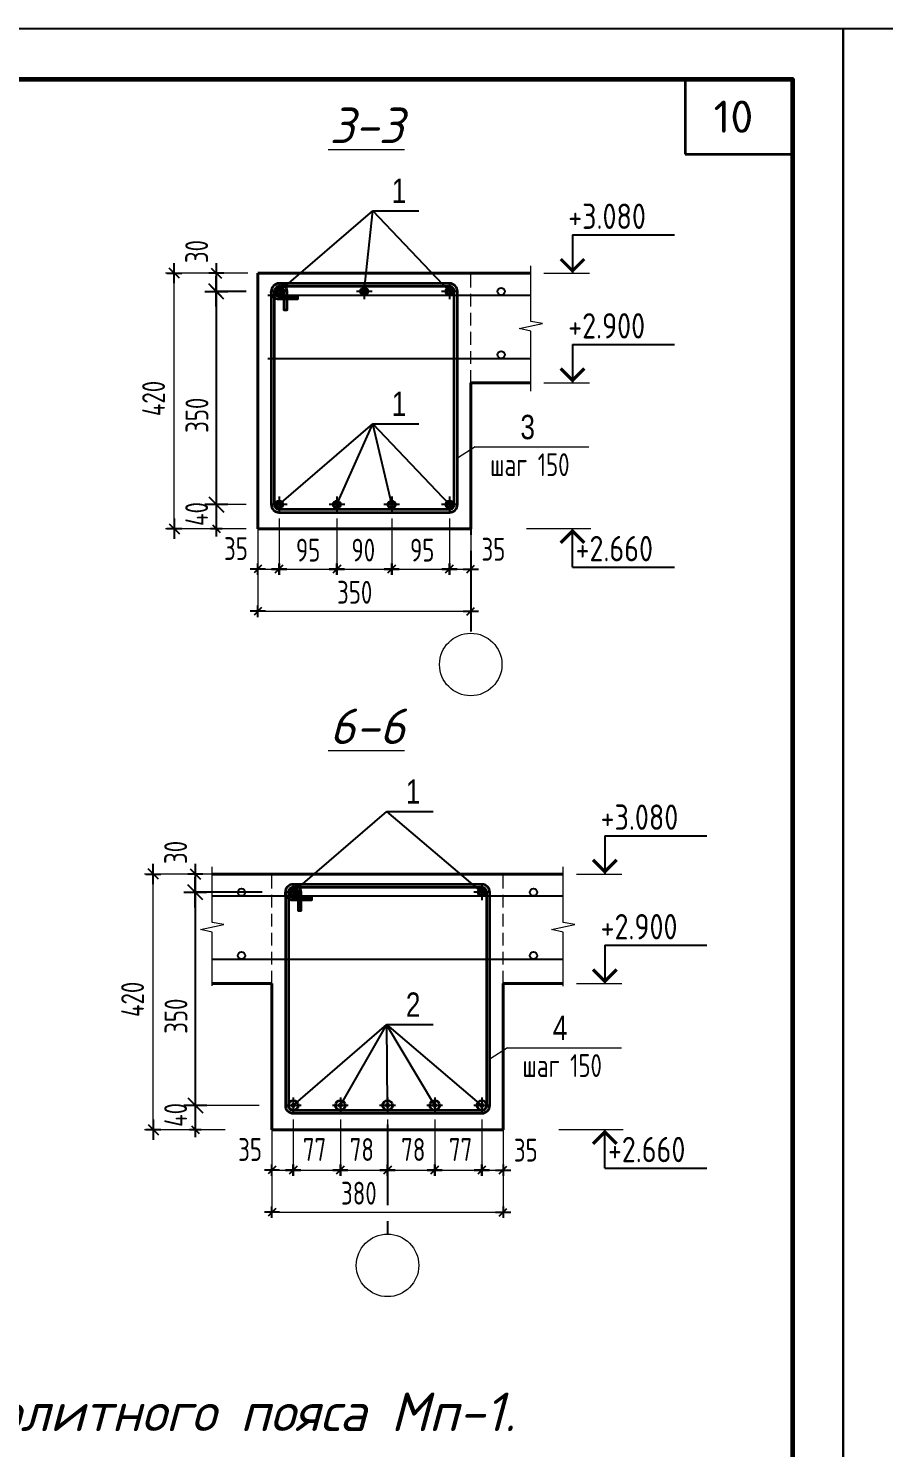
# Model space of a CAD drawing. Extents: x -12289450 to -10763036, y -7834513 to -6150123.
# Drawn here: x -10939072 to -10930636, y -7818804 to -7804813 of the extents above; entities that cross this region are included whole.
import ezdxf

# ---------------------------------------------------------------- set-up
doc = ezdxf.new("R2010")
doc.units = 0
doc.header["$LTSCALE"] = 25
for name, pattern in [('ACAD_ISO04W100', [30, 24, -3, 0, -3]), ('CENTER', [50.8, 31.75, -6.35, 6.35, -6.35]), ('DASHED', [0.75, 0.5, -0.25])]:
    doc.linetypes.add(name, pattern=pattern)
for name, color, linetype in [('004-ВСПЛИНИИ', 15, 'Continuous'), ('014-ОСИ', 251, 'CENTER'), ('Annotation - Text', 7, 'Continuous'), ('ArchiCAD', 7, 'Continuous'), ('osnovnie', 7, 'Continuous'), ('Новое', 51, 'Continuous'), ('ОСЬ', 210, 'ACAD_ISO04W100'), ('Размер', 6, 'Continuous')]:
    doc.layers.add(name, color=color, linetype=linetype)
doc.layers.add('СТЕНЫ', color=5, linetype='Continuous', lineweight=40)
doc.layers.add('Текст AMS', color=7, linetype='Continuous', lineweight=9)
doc.styles.add('gismo', font='isocpeui.ttf')
doc.styles.add('GOST 2.304', font='cs_gost2304.shx')
doc.styles.add('RUSS', font='russ', dxfattribs={"width": 0.8})
doc.styles.get("Standard").update_dxf_attribs({"font": 'arial.ttf'})
doc.styles.add('STYLE1', font='simplex.shx', dxfattribs={"width": 0.7, "height": 300})
doc.dimstyles.new('100', dxfattribs={"dimtxt": 250, "dimasz": 80, "dimexe": 0, "dimexo": 0, "dimgap": 30, "dimtad": 1, "dimdec": 0, "dimzin": 9, "dimtxsty": 'Standard', "dimblk": 'ARCHTICK', "dimcen": 80, "dimdle": 50, "dimadec": 0, "dimazin": 0, "dimtfac": 1, "dimtdec": 0, "dimtix": 1, "dimtmove": 0, "dimatfit": 1, "dimldrblk": 'DOTSMALL', "dimfxl": 0, "dimarcsym": 0})

# ---------------------------------------------------------------- blocks, each defined once
blk = doc.blocks.new('A8MITTA', base_point=(3180, 3140))
for p, q in [((3180, 3155), (3180, 3125)), ((3160, 3140), (3200, 3140)), ((3170, 3130), (3190, 3150))]:
    blk.add_line(p, q)
blk = doc.blocks.new('_ArchTick')
at = {"color": 0, "linetype": 'ByBlock', "const_width": 0.15}
blk.add_lwpolyline([(-0.5, -0.5), (0.5, 0.5)], dxfattribs=at)
blk = doc.blocks.new('_DotSmall')
at = {"color": 0, "linetype": 'ByBlock', "const_width": 0.5}
blk.add_lwpolyline([(-0.0625, 0, 1), (0.0625, 0, 1)], format="xyb", close=True, dxfattribs=at)

msp = doc.modelspace()

# ---------------------------------------------------------------- linework, layer by layer
at = {"linetype": 'Continuous', "lineweight": 25, "ltscale": 20}
for p, q in [((-10933704.7, -7806848.1), (-10932698.4, -7806848.1)), ((-10933704.7, -7806848.1), (-10933704.7, -7807226.2)), ((-10933704.7, -7806938.9), (-10933704.7, -7807226.2)), ((-10933704.7, -7806956.8), (-10933704.7, -7807226.2)), ((-10933704.7, -7806956.8), (-10933704.7, -7807226.2)), ((-10933704.7, -7807928.1), (-10932698.4, -7807928.1)), ((-10933704.7, -7807928.1), (-10933704.7, -7808306.2)), ((-10933704.7, -7808018.9), (-10933704.7, -7808306.2)), ((-10933704.7, -7808036.8), (-10933704.7, -7808306.2)), ((-10933704.7, -7808036.8), (-10933704.7, -7808306.2)), ((-10933704.7, -7810015.5), (-10933704.7, -7809746.2)), ((-10933704.7, -7810015.5), (-10933704.7, -7809746.2)), ((-10933704.7, -7810033.5), (-10933704.7, -7809746.2)), ((-10933704.7, -7810124.3), (-10933704.7, -7809746.2)), ((-10933704.7, -7810124.3), (-10932698.4, -7810124.3)), ((-10933385.5, -7812771.5), (-10932379.2, -7812771.5)), ((-10933385.5, -7812771.5), (-10933385.5, -7813149.6)), ((-10933385.5, -7812862.3), (-10933385.5, -7813149.6)), ((-10933385.5, -7812880.3), (-10933385.5, -7813149.6)), ((-10933385.5, -7812880.3), (-10933385.5, -7813149.6)), ((-10933385.5, -7813851.5), (-10932379.2, -7813851.5)), ((-10933385.5, -7813851.5), (-10933385.5, -7814229.6)), ((-10933385.5, -7813942.3), (-10933385.5, -7814229.6)), ((-10933385.5, -7813960.3), (-10933385.5, -7814229.6)), ((-10933385.5, -7813960.3), (-10933385.5, -7814229.6)), ((-10933385.5, -7815938.9), (-10933385.5, -7815669.6)), ((-10933385.5, -7815938.9), (-10933385.5, -7815669.6)), ((-10933385.5, -7815956.9), (-10933385.5, -7815669.6)), ((-10933385.5, -7816047.7), (-10933385.5, -7815669.6)), ((-10933385.5, -7816047.7), (-10932379.2, -7816047.7))]:
    msp.add_line(p, q, dxfattribs=at)
at = {"color": 0, "lineweight": 15}
for p, q in [((-10934664.1, -7808937.6), (-10934840.2, -7809049.6)), ((-10934664.1, -7808937.6), (-10933541.9, -7808937.6)), ((-10934344.9, -7814861.1), (-10934521, -7814973)), ((-10934344.9, -7814861.1), (-10933222.6, -7814861.1))]:
    msp.add_line(p, q, dxfattribs=at)
at = {"linetype": 'Continuous', "lineweight": 60, "ltscale": 75}
msp.add_lwpolyline([(-10971035.6, -7805313.4), (-10931535.7, -7805313.4), (-10931535.7, -7834013.3), (-10971035.6, -7834013.3)], close=True, dxfattribs=at)
at = {"linetype": 'Continuous', "lineweight": 25, "ltscale": 20}
for points, const_width in [([(-10933821.4, -7807086.9), (-10933704.7, -7807203.5), (-10933588, -7807086.9)], 32), ([(-10933821.4, -7807086.9), (-10933704.7, -7807203.5), (-10933588, -7807086.9)], 32), ([(-10933814.1, -7807095.6), (-10933704.7, -7807205), (-10933595.3, -7807095.6)], 30), ([(-10933814.1, -7807095.6), (-10933704.7, -7807205), (-10933595.3, -7807095.6)], 30), ([(-10933821.4, -7808166.9), (-10933704.7, -7808283.5), (-10933588, -7808166.9)], 32), ([(-10933821.4, -7808166.9), (-10933704.7, -7808283.5), (-10933588, -7808166.9)], 32), ([(-10933814.1, -7808175.6), (-10933704.7, -7808285), (-10933595.3, -7808175.6)], 30), ([(-10933814.1, -7808175.6), (-10933704.7, -7808285), (-10933595.3, -7808175.6)], 30), ([(-10933821.4, -7809885.5), (-10933704.7, -7809768.8), (-10933588, -7809885.5)], 32), ([(-10933821.4, -7809885.5), (-10933704.7, -7809768.8), (-10933588, -7809885.5)], 32), ([(-10933814.1, -7809876.8), (-10933704.7, -7809767.4), (-10933595.3, -7809876.8)], 30), ([(-10933814.1, -7809876.8), (-10933704.7, -7809767.4), (-10933595.3, -7809876.8)], 30), ([(-10933502.1, -7813010.3), (-10933385.5, -7813127), (-10933268.8, -7813010.3)], 32), ([(-10933502.1, -7813010.3), (-10933385.5, -7813127), (-10933268.8, -7813010.3)], 32), ([(-10933494.9, -7813019), (-10933385.5, -7813128.4), (-10933276.1, -7813019)], 30), ([(-10933494.9, -7813019), (-10933385.5, -7813128.4), (-10933276.1, -7813019)], 30), ([(-10933502.1, -7814090.3), (-10933385.5, -7814207), (-10933268.8, -7814090.3)], 32), ([(-10933502.1, -7814090.3), (-10933385.5, -7814207), (-10933268.8, -7814090.3)], 32), ([(-10933494.9, -7814099), (-10933385.5, -7814208.4), (-10933276.1, -7814099)], 30), ([(-10933494.9, -7814099), (-10933385.5, -7814208.4), (-10933276.1, -7814099)], 30), ([(-10933502.1, -7815808.9), (-10933385.5, -7815692.2), (-10933268.8, -7815808.9)], 32), ([(-10933502.1, -7815808.9), (-10933385.5, -7815692.2), (-10933268.8, -7815808.9)], 32), ([(-10933494.9, -7815800.2), (-10933385.5, -7815690.8), (-10933276.1, -7815800.2)], 30), ([(-10933494.9, -7815800.2), (-10933385.5, -7815690.8), (-10933276.1, -7815800.2)], 30)]:
    msp.add_lwpolyline(points, dxfattribs=dict(at, const_width=const_width))
at = {"layer": '004-ВСПЛИНИИ', "color": 0, "lineweight": 0}
for points in [[(-10934116.9, -7808389.3), (-10934116.9, -7807797.6), (-10934230.2, -7807773.4), (-10934000.6, -7807722.8), (-10934116.9, -7807703.6), (-10934116.9, -7807154.8)], [(-10937260.2, -7814251.9), (-10937260.2, -7813721.1), (-10937373.5, -7813696.8), (-10937143.9, -7813646.2), (-10937260.2, -7813627), (-10937260.2, -7813078.2)], [(-10933797.7, -7814255.4), (-10933797.7, -7813721.1), (-10933910.9, -7813696.8), (-10933681.4, -7813646.2), (-10933797.7, -7813627), (-10933797.7, -7813078.2)]]:
    msp.add_lwpolyline(points, dxfattribs=at)
at = {"layer": '014-ОСИ'}
for p, q in [((-10934708.2, -7808694.8), (-10934708.2, -7810776)), ((-10935529, -7815619.4), (-10935529, -7816699.4))]:
    msp.add_line(p, q, dxfattribs=at)
at = {"layer": 'Annotation - Text', "color": 0, "lineweight": 20}
for centre in [(-10934708.2, -7811084), (-10935529, -7817007.4)]:
    msp.add_circle(centre, 308, dxfattribs=at)
at = {"layer": 'ArchiCAD', "color": 7, "linetype": 'Continuous', "lineweight": 35, "extrusion": (1, 0, 0), "elevation": -10932593.8}
msp.add_lwpolyline([(-7805313.4, 0), (-7806054.1, 0)], dxfattribs=at)
at = {"layer": 'ArchiCAD', "color": 7, "linetype": 'Continuous', "lineweight": 35, "extrusion": (0, 1, 0), "elevation": -7806054.1}
msp.add_lwpolyline([(10932593.8, 0), (10931535.7, 0)], dxfattribs=at)
at = {"layer": 'osnovnie', "color": 0, "lineweight": 35, "ltscale": 100}
for points in [[(-10936676.2, -7807406.2), (-10936676.2, -7809506.2, 0.4142136), (-10936598.2, -7809584.2), (-10934918.2, -7809584.2, 0.4142136), (-10934840.2, -7809506.2), (-10934840.2, -7807406.2, 0.4142136), (-10934918.2, -7807328.2), (-10936598.2, -7807328.2, 0.4142136)], [(-10936646.2, -7807406.2), (-10936646.2, -7809506.2, 0.4142136), (-10936598.2, -7809554.2), (-10934918.2, -7809554.2, 0.4142136), (-10934870.2, -7809506.2), (-10934870.2, -7807406.2, 0.4142136), (-10934918.2, -7807358.2), (-10936598.2, -7807358.2, 0.4142136)], [(-10936537, -7813329.6), (-10936537, -7815429.6, 0.4142136), (-10936459, -7815507.6), (-10934599, -7815507.6, 0.4142136), (-10934521, -7815429.6), (-10934521, -7813329.6, 0.4142136), (-10934599, -7813251.6), (-10936459, -7813251.6, 0.4142136)], [(-10936507, -7813329.6), (-10936507, -7815429.6, 0.4142136), (-10936459, -7815477.6), (-10934599, -7815477.6, 0.4142136), (-10934551, -7815429.6), (-10934551, -7813329.6, 0.4142136), (-10934599, -7813281.6), (-10936459, -7813281.6, 0.4142136)]]:
    msp.add_lwpolyline(points, format="xyb", close=True, dxfattribs=at)
for points in [[(-10936598.2, -7807358.2, -0.4142136), (-10936550.2, -7807406.2), (-10936550.2, -7807586.2), (-10936520.2, -7807586.2), (-10936520.2, -7807406.2, 0.4142086), (-10936598.2, -7807328.2, 0.0000085)], [(-10936646.2, -7807406.2, 0.4142136), (-10936598.2, -7807454.2), (-10936418.2, -7807454.2), (-10936418.2, -7807484.2), (-10936598.2, -7807484.2, -0.4142086), (-10936676.2, -7807406.2, -0.0000085)], [(-10936459, -7813281.6, -0.4142136), (-10936411, -7813329.6), (-10936411, -7813509.6), (-10936381, -7813509.6), (-10936381, -7813329.6, 0.4142086), (-10936459, -7813251.6, 0.0000085)], [(-10936507, -7813329.6, 0.4142136), (-10936459, -7813377.6), (-10936279, -7813377.6), (-10936279, -7813407.6), (-10936459, -7813407.6, -0.4142086), (-10936537, -7813329.6, -0.0000085)]]:
    msp.add_lwpolyline(points, format="xyb", dxfattribs=at)
at = {"layer": 'osnovnie', "color": 0, "lineweight": 25, "ltscale": 100}
for points in [[(-10936708.2, -7807442.2), (-10934116.9, -7807442.2)], [(-10936708.2, -7808066.2), (-10934116.9, -7808066.2)], [(-10937260.2, -7813365.6), (-10933797.7, -7813365.6)], [(-10937260.2, -7813989.6), (-10933797.7, -7813989.6)]]:
    msp.add_lwpolyline(points, dxfattribs=at)
at = {"layer": 'osnovnie', "color": 0, "lineweight": 35, "ltscale": 100}
for centre, radius in [((-10936598.2, -7807406.2), 36), ((-10935758.2, -7807406.2), 36), ((-10934918.2, -7807406.2), 36), ((-10936598.2, -7809506.2), 36), ((-10936028.2, -7809506.2), 36), ((-10935488.2, -7809506.2), 36), ((-10934918.2, -7809506.2), 36), ((-10936459, -7813329.6), 36), ((-10936459, -7813329.6), 36), ((-10934599, -7813329.6), 36), ((-10936459, -7815429.6), 48), ((-10935994, -7815429.6), 48), ((-10935529, -7815429.6), 48), ((-10935064, -7815429.6), 48), ((-10934599, -7815429.6), 48)]:
    msp.add_circle(centre, radius, dxfattribs=at)
at = {"layer": 'osnovnie', "color": 0, "lineweight": 25, "ltscale": 100}
for centre in [(-10934408.2, -7807406.2), (-10934408.2, -7808030.2), (-10936969, -7813329.6), (-10934089, -7813329.6), (-10936969, -7813953.6), (-10934089, -7813953.6)]:
    msp.add_circle(centre, 36, dxfattribs=at)
at = {"layer": 'Новое', "color": 7, "linetype": 'Continuous'}
for points in [[(-10973035.5, -7804813.4), (-10931035.7, -7804813.4), (-10931035.7, -7834513.3), (-10973035.5, -7834513.3)], [(-10973035.5, -7804813.4), (-10931035.7, -7804813.4), (-10931035.7, -7834513.3), (-10973035.5, -7834513.3)], [(-10931035.7, -7804813.4), (-10889035.9, -7804813.4), (-10889035.9, -7834513.3), (-10931035.7, -7834513.3)], [(-10931035.7, -7804813.4), (-10889035.9, -7804813.4), (-10889035.9, -7834513.3), (-10931035.7, -7834513.3)]]:
    msp.add_lwpolyline(points, close=True, dxfattribs=at)
at = {"layer": 'ОСЬ', "ltscale": 100}
for p, q in [((-10936598.2, -7807328.2), (-10936598.2, -7807484.2)), ((-10935758.2, -7807328.2), (-10935758.2, -7807484.2)), ((-10934918.2, -7807328.2), (-10934918.2, -7807484.2)), ((-10936520.2, -7807406.2), (-10936676.2, -7807406.2)), ((-10935680.2, -7807406.2), (-10935836.2, -7807406.2)), ((-10934840.2, -7807406.2), (-10934996.2, -7807406.2)), ((-10936598.2, -7809428.2), (-10936598.2, -7809584.2)), ((-10936028.2, -7809428.2), (-10936028.2, -7809584.2)), ((-10935488.2, -7809428.2), (-10935488.2, -7809584.2)), ((-10934918.2, -7809428.2), (-10934918.2, -7809584.2)), ((-10936520.2, -7809506.2), (-10936676.2, -7809506.2)), ((-10935950.2, -7809506.2), (-10936106.2, -7809506.2)), ((-10935410.2, -7809506.2), (-10935566.2, -7809506.2)), ((-10934840.2, -7809506.2), (-10934996.2, -7809506.2)), ((-10936459, -7813251.6), (-10936459, -7813407.6)), ((-10934599, -7813251.6), (-10934599, -7813407.6)), ((-10936381, -7813329.6), (-10936537, -7813329.6)), ((-10934521, -7813329.6), (-10934677, -7813329.6)), ((-10936459, -7815351.6), (-10936459, -7815507.6)), ((-10935994, -7815351.6), (-10935994, -7815507.6)), ((-10935529, -7815351.6), (-10935529, -7815507.6)), ((-10935064, -7815351.6), (-10935064, -7815507.6)), ((-10934599, -7815351.6), (-10934599, -7815507.6)), ((-10936381, -7815429.6), (-10936537, -7815429.6)), ((-10935916, -7815429.6), (-10936072, -7815429.6)), ((-10935451, -7815429.6), (-10935607, -7815429.6)), ((-10934986, -7815429.6), (-10935142, -7815429.6)), ((-10934521, -7815429.6), (-10934677, -7815429.6))]:
    msp.add_line(p, q, dxfattribs=at)
at = {"layer": 'Размер', "lineweight": 15, "ltscale": 100}
for p, q in [((-10936906.2, -7807226.2), (-10937717.9, -7807226.2)), ((-10937632.3, -7809746.2), (-10937632.3, -7807226.2)), ((-10936906.2, -7807226.2), (-10937217.8, -7807226.2)), ((-10936923, -7807406.2), (-10937217.8, -7807406.2)), ((-10937217.8, -7807831.2), (-10937217.8, -7807836.2)), ((-10936923, -7809506.2), (-10937217.8, -7809506.2)), ((-10936923, -7809746.2), (-10937717.9, -7809746.2)), ((-10936808.2, -7809645.1), (-10936808.2, -7810143.9)), ((-10936808.2, -7809645.1), (-10936808.2, -7810559.7)), ((-10936598.2, -7809645.1), (-10936598.2, -7810143.9)), ((-10936598.2, -7809645.1), (-10936598.2, -7810143.9)), ((-10936028.2, -7809645.1), (-10936028.2, -7810143.9)), ((-10936028.2, -7809645.1), (-10936028.2, -7810143.9)), ((-10935488.2, -7809645.1), (-10935488.2, -7810143.9)), ((-10935488.2, -7809645.1), (-10935488.2, -7810143.9)), ((-10934918.2, -7809645.1), (-10934918.2, -7810143.9)), ((-10934918.2, -7809645.1), (-10934918.2, -7810143.9)), ((-10934918.2, -7809645.1), (-10934918.2, -7810143.9)), ((-10934918.2, -7809645.1), (-10934918.2, -7810143.9)), ((-10934918.2, -7809645.1), (-10934918.2, -7810143.9)), ((-10934918.2, -7809645.1), (-10934918.2, -7810143.9)), ((-10934708.2, -7809645.1), (-10934708.2, -7810559.7)), ((-10936804.5, -7810143.9), (-10936602, -7810143.9)), ((-10936673.2, -7810143.9), (-10934671.4, -7810143.9)), ((-10936804.5, -7810559.7), (-10934679.8, -7810559.7)), ((-10937113.3, -7813149.6), (-10937925, -7813149.6)), ((-10937839.3, -7815669.6), (-10937839.3, -7813149.6)), ((-10936767, -7813149.6), (-10937078.5, -7813149.6)), ((-10937130, -7813329.6), (-10937424.8, -7813329.6)), ((-10936793.8, -7815429.6), (-10937424.8, -7815429.6)), ((-10936669, -7815568.5), (-10936669, -7816067.4)), ((-10936669, -7815568.5), (-10936669, -7816483.2)), ((-10936459, -7815568.5), (-10936459, -7816067.4)), ((-10936459, -7815568.5), (-10936459, -7816067.4)), ((-10935994, -7815568.5), (-10935994, -7816067.4)), ((-10935994, -7815568.5), (-10935994, -7816067.4)), ((-10935529, -7815568.5), (-10935529, -7816067.4)), ((-10935529, -7815568.5), (-10935529, -7816067.4)), ((-10935064, -7815568.5), (-10935064, -7816067.4)), ((-10935064, -7815568.5), (-10935064, -7816067.4)), ((-10934599, -7815568.5), (-10934599, -7816067.4)), ((-10934599, -7815568.5), (-10934599, -7816067.4)), ((-10934599, -7815568.5), (-10934599, -7816067.4)), ((-10934599, -7815568.5), (-10934599, -7816067.4)), ((-10934599, -7815568.5), (-10934599, -7816067.4)), ((-10934599, -7815568.5), (-10934599, -7816067.4)), ((-10934389, -7815568.5), (-10934389, -7816483.2)), ((-10937130, -7815669.6), (-10937925, -7815669.6)), ((-10936665.2, -7816067.4), (-10936462.7, -7816067.4)), ((-10936534, -7816067.4), (-10934389, -7816067.4)), ((-10936665.2, -7816483.2), (-10934389, -7816483.2))]:
    msp.add_line(p, q, dxfattribs=at)
at = {"layer": 'Размер'}
for p, q in [((-10937217.8, -7807226.2), (-10937217.8, -7809746.2)), ((-10936923, -7807406.2), (-10937217.8, -7807406.2)), ((-10937424.8, -7813149.6), (-10937424.8, -7815669.6)), ((-10936767, -7813329.6), (-10937424.8, -7813329.6))]:
    msp.add_line(p, q, dxfattribs=at)
at = {"layer": 'СТЕНЫ', "ltscale": 3}
for p, q in [((-10936808.2, -7807226.2), (-10936808.2, -7809746.2)), ((-10934708.2, -7807226.2), (-10936808.2, -7807226.2)), ((-10934708.2, -7809746.2), (-10934708.2, -7808306.2)), ((-10936808.2, -7809746.2), (-10934708.2, -7809746.2)), ((-10934389, -7813149.6), (-10936669, -7813149.6)), ((-10936669, -7814229.6), (-10936669, -7815669.6)), ((-10934389, -7815669.6), (-10934389, -7814229.6)), ((-10936669, -7815669.6), (-10934389, -7815669.6))]:
    msp.add_line(p, q, dxfattribs=at)
at = {"layer": 'СТЕНЫ', "color": 0, "lineweight": 5, "ltscale": 4}
for p, q in [((-10933985.9, -7807226.2), (-10933536.7, -7807226.2)), ((-10933985.9, -7808306.2), (-10933536.7, -7808306.2)), ((-10933523.5, -7809746.2), (-10934159, -7809746.2)), ((-10933666.7, -7813149.6), (-10933217.5, -7813149.6)), ((-10933666.7, -7814229.6), (-10933217.5, -7814229.6)), ((-10933204.3, -7815669.6), (-10933839.8, -7815669.6))]:
    msp.add_line(p, q, dxfattribs=at)
at = {"layer": 'СТЕНЫ', "ltscale": 3}
for points in [[(-10934708.2, -7807226.2), (-10934116.9, -7807226.2)], [(-10934708.2, -7808306.2), (-10934116.9, -7808306.2)], [(-10937260.2, -7813149.6), (-10936669, -7813149.6)], [(-10934389, -7813149.6), (-10933797.7, -7813149.6)], [(-10937260.2, -7814229.6), (-10936669, -7814229.6)], [(-10934389, -7814229.6), (-10933797.7, -7814229.6)]]:
    msp.add_lwpolyline(points, dxfattribs=at)
at = {"layer": 'СТЕНЫ', "linetype": 'DASHED', "lineweight": 9, "ltscale": 10}
for points in [[(-10934708.2, -7808306.2), (-10934708.2, -7807226.2)], [(-10936669, -7814229.6), (-10936669, -7813149.6)], [(-10934389, -7814229.6), (-10934389, -7813149.6)]]:
    msp.add_lwpolyline(points, dxfattribs=at)
at = {"layer": 'Текст AMS', "linetype": 'Continuous', "lineweight": 5, "ltscale": 75}
for points in [[(-10936115.2, -7806008.3), (-10935362.9, -7806008.3)], [(-10936115.2, -7811931.7), (-10935362.9, -7811931.7)]]:
    msp.add_lwpolyline(points, dxfattribs=at)

# ---------------------------------------------------------------- block references
at = {"layer": 'Размер', "lineweight": 15, "ltscale": 100}
for p, xscale, yscale, zscale, rotation in [((-10937632.3, -7807226.2), 5, 5, 5, 90), ((-10937217.8, -7807226.2), 5, 5, 5, 270), ((-10937217.8, -7807406.2), 5, 5, 5, 90), ((-10937632.3, -7809746.2), 5, 5, 5, 270), ((-10937217.8, -7809746.2), 3.75, 3.75, 3.75, 270), ((-10936808.2, -7810143.9), 3.75, 3.75, 3.75, 180), ((-10936598.2, -7810143.9), 3.75, 3.75, 3.75, 180), ((-10936028.2, -7810143.9), 3.75, 3.75, 3.75, 180), ((-10935488.2, -7810143.9), 3.75, 3.75, 3.75, 180), ((-10934918.2, -7810143.9), 3.75, 3.75, 3.75, 180), ((-10934918.2, -7810143.9), 3.75, 3.75, 3.75, 180), ((-10934918.2, -7810143.9), 3.75, 3.75, 3.75, 180), ((-10934918.2, -7810143.9), 3.75, 3.75, 3.75, 180), ((-10934918.2, -7810143.9), 3.75, 3.75, 3.75, 180), ((-10936808.2, -7810559.7), 3.75, 3.75, 3.75, 180), ((-10937839.3, -7813149.6), 5, 5, 5, 90), ((-10937424.8, -7813149.6), 5, 5, 5, 270), ((-10937424.8, -7813329.6), 5, 5, 5, 90), ((-10937839.3, -7815669.6), 5, 5, 5, 270), ((-10937424.8, -7815669.6), 3.75, 3.75, 3.75, 270), ((-10936669, -7816067.4), 3.75, 3.75, 3.75, 180), ((-10936459, -7816067.4), 3.75, 3.75, 3.75, 180), ((-10935994, -7816067.4), 3.75, 3.75, 3.75, 180), ((-10935529, -7816067.4), 3.75, 3.75, 3.75, 180), ((-10935064, -7816067.4), 3.75, 3.75, 3.75, 180), ((-10934599, -7816067.4), 3.75, 3.75, 3.75, 180), ((-10934599, -7816067.4), 3.75, 3.75, 3.75, 180), ((-10934599, -7816067.4), 3.75, 3.75, 3.75, 180), ((-10934599, -7816067.4), 3.75, 3.75, 3.75, 180), ((-10934599, -7816067.4), 3.75, 3.75, 3.75, 180), ((-10936669, -7816483.2), 3.75, 3.75, 3.75, 180)]:
    msp.add_blockref('A8MITTA', p, dxfattribs=dict(at, xscale=xscale, yscale=yscale, zscale=zscale, rotation=rotation))
at = {"layer": 'Размер', "xscale": 7.5, "yscale": 7.5, "zscale": 7.5}
for p, rotation in [((-10937217.8, -7807406.2), 90), ((-10937217.8, -7809506.2), 270), ((-10937424.8, -7813329.6), 90), ((-10937424.8, -7815429.6), 270)]:
    msp.add_blockref('A8MITTA', p, dxfattribs=dict(at, rotation=rotation))
at = {"layer": 'Размер', "lineweight": 15, "ltscale": 100, "xscale": 3.75, "yscale": 3.75, "zscale": 3.75}
for p in [(-10936598.2, -7810143.9), (-10936028.2, -7810143.9), (-10935488.2, -7810143.9), (-10934918.2, -7810143.9), (-10934708.2, -7810143.9), (-10934708.2, -7810559.7), (-10936459, -7816067.4), (-10935994, -7816067.4), (-10935529, -7816067.4), (-10935064, -7816067.4), (-10934599, -7816067.4), (-10934389, -7816067.4), (-10934389, -7816483.2)]:
    msp.add_blockref('A8MITTA', p, dxfattribs=at)

# ---------------------------------------------------------------- texts
at = {"linetype": 'Continuous', "lineweight": 25, "ltscale": 20, "style": 'GOST 2.304'}
for s, p in [('+3.080', (-10933746.7, -7806790.5)), ('+2.900', (-10933746.7, -7807870.5)), ('+2.660', (-10933674.3, -7810066.7)), ('+3.080', (-10933427.4, -7812713.9)), ('+2.900', (-10933427.4, -7813793.9)), ('+2.660', (-10933355.1, -7815990.1))]:
    msp.add_text(s, height=250, dxfattribs=at).set_placement(p)
at = {"insert": (-10932313.3, -7805525), "char_height": 317.419, "width": 604.607, "attachment_point": 1}
msp.add_mtext('{\\Fsimplex|c0;10}', dxfattribs=at)
at = {"color": 0, "lineweight": 30, "char_height": 240, "attachment_point": 1, "style": 'RUSS'}
for s, insert in [('1', (-10935486.9, -7806293.6)), ('1', (-10935486.9, -7808393.6)), ('3', (-10934218.2, -7808622.9)), ('1', (-10935347.6, -7812217)), ('2', (-10935347.6, -7814317)), ('4', (-10933898.9, -7814546.3))]:
    msp.add_mtext(s, dxfattribs=dict(at, insert=insert))
at = {"color": 0, "lineweight": 15, "char_height": 225, "attachment_point": 1, "style": 'STYLE1'}
for insert in [(-10934517.2, -7809001.7), (-10934198, -7814925.1)]:
    msp.add_mtext('шаг 150', dxfattribs=dict(at, insert=insert))
at = {"layer": 'Annotation - Text', "color": 0, "lineweight": 25, "style": 'gismo'}
for s, height, p in [('3-3', 350, (-10936101.1, -7805944.2)), ('6-6', 350, (-10936101.1, -7811867.7)), ('Спецификация к устройству монолитного пояса Мп-1.', 380, (-10947247.7, -7818640.5))]:
    msp.add_text(s, height=height, dxfattribs=at).set_placement(p)
at = {"layer": 'Размер', "char_height": 225, "attachment_point": 5, "rotation": 90, "style": 'STYLE1'}
for s, insert in [('\\A1;30', (-10937411.9, -7807013.2)), ('\\A1;420', (-10937836.7, -7808461.7)), ('\\A1;350', (-10937408.8, -7808627.2)), ('\\A1;30', (-10937619, -7812936.6)), ('\\A1;420', (-10938043.8, -7814385.1)), ('\\A1;350', (-10937615.8, -7814550.7))]:
    msp.add_mtext(s, dxfattribs=dict(at, insert=insert))
at = {"layer": 'Размер', "lineweight": 15, "ltscale": 100, "char_height": 225, "attachment_point": 5, "style": 'STYLE1'}
for s, insert, rotation in [('\\A1;40', (-10937411.8, -7809600.6), 90), ('\\A1;40', (-10937618.8, -7815524.1), 90), ('\\A1;78', (-10935275.2, -7815865.2), 0), ('\\A1;77', (-10934808.8, -7815865.2), 0)]:
    msp.add_mtext(s, dxfattribs=dict(at, insert=insert, rotation=rotation))
for s, insert in [('\\A1;35', (-10937023.9, -7809941.7)), ('\\A1;95', (-10936312.3, -7809956.4)), ('\\A1;90', (-10935768.2, -7809956.4)), ('\\A1;95', (-10935186.9, -7809956.4)), ('\\A1;35', (-10934484.4, -7809948.1)), ('\\A1;350', (-10935853, -7810372.2)), ('\\A1;35', (-10936884.7, -7815865.2)), ('\\A1;77', (-10936249.1, -7815865.2)), ('\\A1;78', (-10935782.7, -7815865.2)), ('\\A1;35', (-10934165.2, -7815871.5)), ('\\A1;380', (-10935811.8, -7816295.7))]:
    msp.add_mtext(s, dxfattribs=dict(at, insert=insert))

# ---------------------------------------------------------------- leaders
at = {"color": 0, "lineweight": 15}
for points in [[(-10936598.2, -7807406.2), (-10935673.8, -7806610.6)], [(-10935758.2, -7807406.2), (-10935673.8, -7806610.6), (-10935219.7, -7806610.6)], [(-10934918.2, -7807406.2), (-10935673.8, -7806610.6), (-10935219.7, -7806610.6)], [(-10936598.2, -7809506.2), (-10935673.8, -7808710.6)], [(-10936028.2, -7809506.2), (-10935673.8, -7808710.6), (-10935219.7, -7808710.6)], [(-10934918.2, -7809506.2), (-10935673.8, -7808710.6), (-10935219.7, -7808710.6)], [(-10935488.2, -7809506.2), (-10935673.8, -7808710.6), (-10935219.7, -7808710.6)], [(-10936459, -7813329.6), (-10935534.5, -7812534)], [(-10934599, -7813329.6), (-10935534.5, -7812534), (-10935080.5, -7812534)], [(-10936459, -7815429.6), (-10935534.5, -7814634)], [(-10935994, -7815429.6), (-10935534.5, -7814634)], [(-10935529, -7815429.6), (-10935534.5, -7814634)], [(-10934599, -7815429.6), (-10935534.5, -7814634), (-10935080.5, -7814634)], [(-10935064, -7815429.6), (-10935534.5, -7814640.6)]]:
    msp.add_leader(points, dimstyle='100', override={"dimgap": 1, "dimtad": 0, "dimtxsty": 'RUSS'}, dxfattribs=at)

doc.saveas('drawing.dxf')
